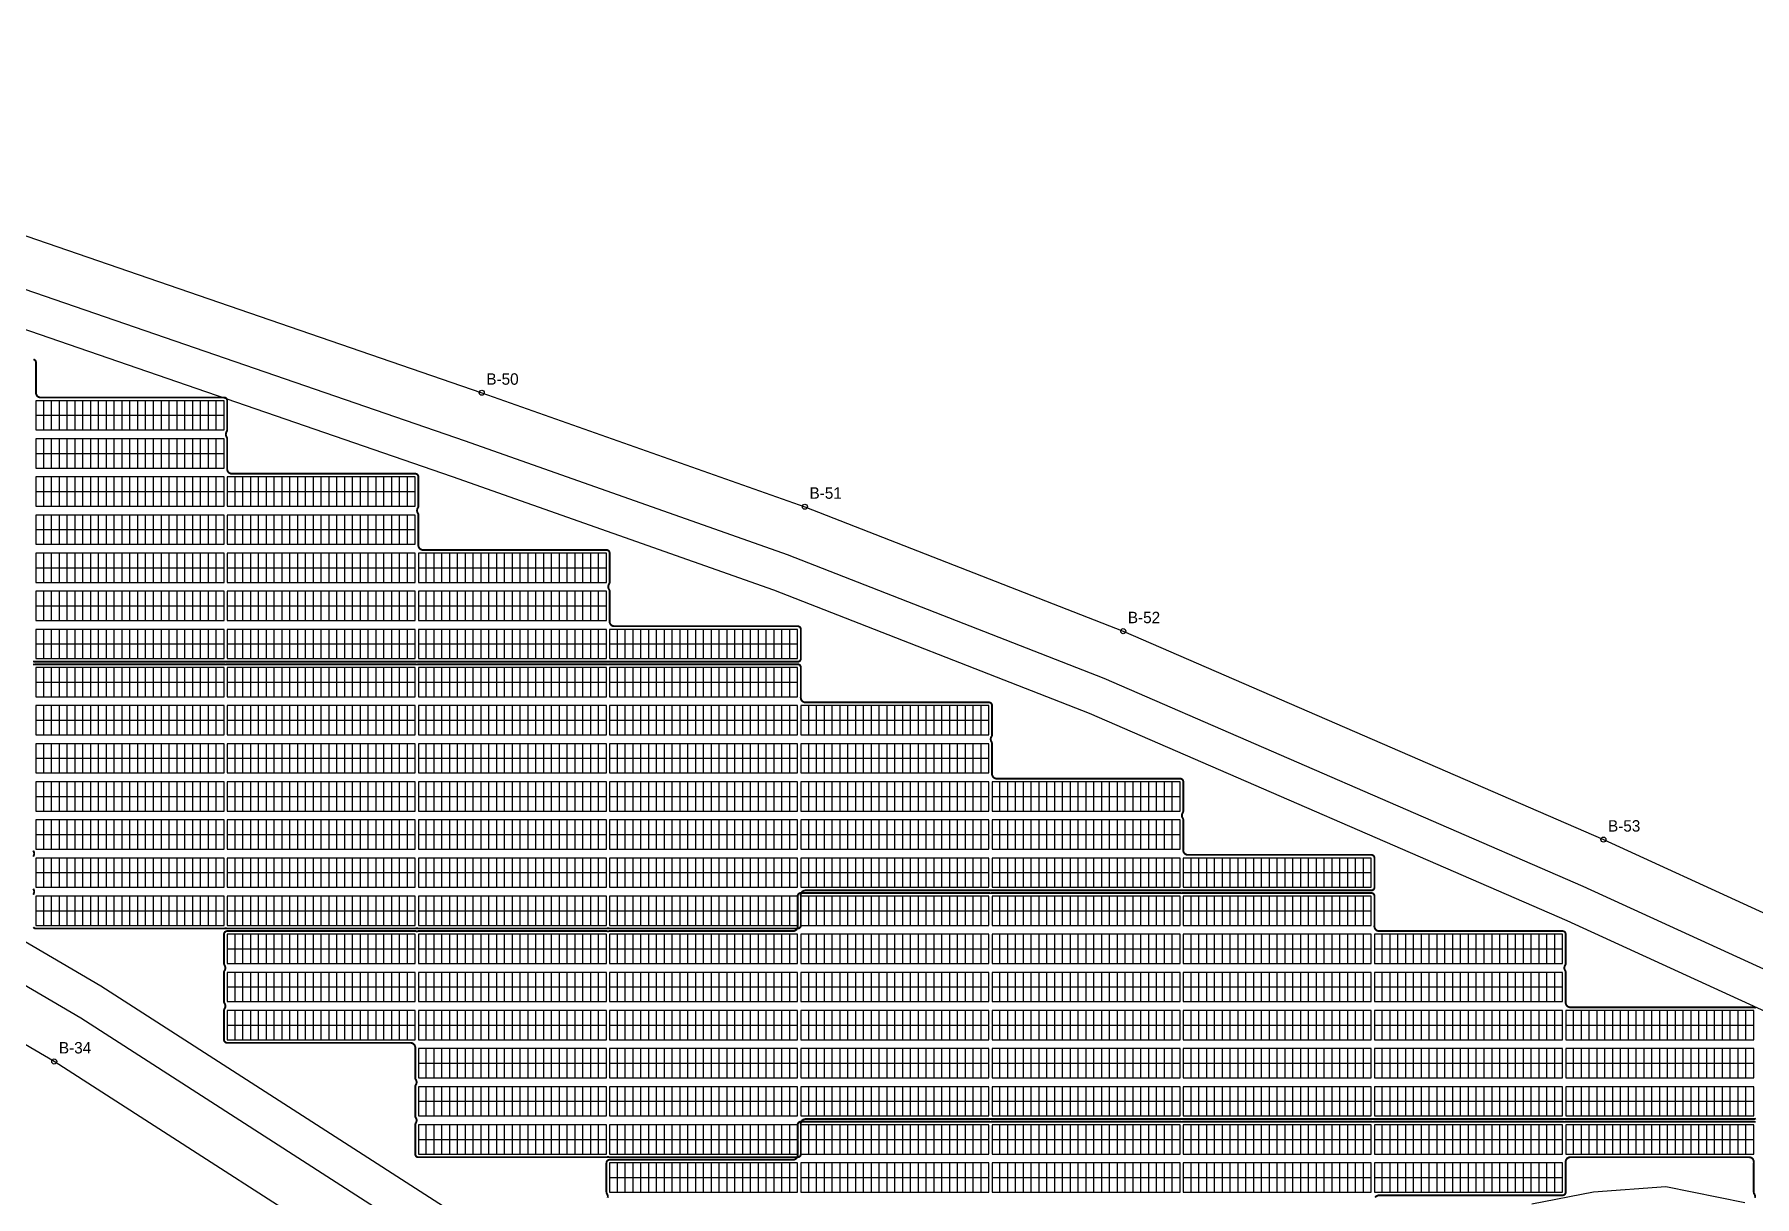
# Model space of a CAD drawing. Header units: metres. Extents: x 506600 to 507847, y 1937327 to 1938046.
# Drawn here: x 506889.2 to 507159.9, y 1937800.1 to 1937983.1 of the extents above; entities that cross this region are included whole.
import ezdxf
from ezdxf.enums import TextEntityAlignment as Align

# ---------------------------------------------------------------- set-up
doc = ezdxf.new("R2010")
doc.units = ezdxf.units.M
for name, color, linetype in [('BOUNDARY', 7, 'Continuous'), ('BOUNDARY_POINTS', 7, 'Continuous'), ('GROUP_BOUNDARY', 1, 'Continuous'), ('MODULES', 5, 'Continuous'), ('PV_TABLES', 3, 'Continuous'), ('SERVICE_ROAD', 1, 'Continuous')]:
    doc.layers.add(name, color=color, linetype=linetype)

# ---------------------------------------------------------------- blocks, each defined once
blk = doc.blocks.new('PV_TABLE_2x24')
at = {"layer": 'MODULES'}
for p, q in [((1.23333, 0), (1.23333, 4.6)), ((2.46666, 0), (2.46666, 4.6)), ((3.69999, 0), (3.69999, 4.6)), ((4.93332, 0), (4.93332, 4.6)), ((6.16665, 0), (6.16665, 4.6)), ((7.39998, 0), (7.39998, 4.6)), ((8.63331, 0), (8.63331, 4.6)), ((9.86664, 0), (9.86664, 4.6)), ((11.09997, 0), (11.09997, 4.6)), ((12.3333, 0), (12.3333, 4.6)), ((13.56663, 0), (13.56663, 4.6)), ((14.79996, 0), (14.79996, 4.6)), ((16.03329, 0), (16.03329, 4.6)), ((17.26662, 0), (17.26662, 4.6)), ((18.49995, 0), (18.49995, 4.6)), ((19.73328, 0), (19.73328, 4.6)), ((20.96661, 0), (20.96661, 4.6)), ((22.19994, 0), (22.19994, 4.6)), ((23.43327, 0), (23.43327, 4.6)), ((24.6666, 0), (24.6666, 4.6)), ((25.89993, 0), (25.89993, 4.6)), ((27.13326, 0), (27.13326, 4.6)), ((28.36659, 0), (28.36659, 4.6)), ((0, 2.3), (29.59992, 2.3))]:
    blk.add_line(p, q, dxfattribs=at)
blk.add_lwpolyline([(0, 0), (29.59992, 0), (29.59992, 4.6), (0, 4.6)], close=True, dxfattribs=at)

msp = doc.modelspace()

# ---------------------------------------------------------------- linework, layer by layer
at = {"layer": 'BOUNDARY'}
for points in [[(506795.72, 1937983.08), (506959.58, 1937926.67), (507010.46, 1937908.72), (507060.57, 1937889.13), (507136.15, 1937856.32), (507209.7, 1937822.64)], [(506950.66, 1937783.84), (506892.29, 1937821.39), (506786.69, 1937883.24)]]:
    msp.add_lwpolyline(points, dxfattribs=at)
at = {"layer": 'BOUNDARY_POINTS'}
for centre in [(506959.58, 1937926.67), (507010.46, 1937908.72), (507060.57, 1937889.13), (507136.15, 1937856.32), (506892.29, 1937821.39)]:
    msp.add_circle(centre, 0.4, dxfattribs=at)
at = {"layer": 'GROUP_BOUNDARY', "color": 150, "lineweight": 211, "true_color": 0x006ef0, "const_width": 0.3}
for points in [[(506889.01, 1937931.91), (506889.06, 1937931.9), (506889.1, 1937931.88), (506889.15, 1937931.86), (506889.19, 1937931.83), (506889.23, 1937931.81), (506889.27, 1937931.77), (506889.3, 1937931.74), (506889.33, 1937931.7), (506889.35, 1937931.65), (506889.37, 1937931.61), (506889.39, 1937931.56), (506889.4, 1937931.52), (506889.41, 1937931.47), (506889.41, 1937931.4), (506889.41, 1937926.84), (506889.41, 1937926.76), (506889.4, 1937926.7), (506889.4, 1937926.63), (506889.41, 1937926.55), (506889.43, 1937926.48), (506889.45, 1937926.41), (506889.48, 1937926.34), (506889.52, 1937926.27), (506889.56, 1937926.21), (506889.61, 1937926.15), (506889.67, 1937926.1), (506889.73, 1937926.05), (506889.79, 1937926.01), (506889.86, 1937925.98), (506889.93, 1937925.95), (506890, 1937925.93), (506890.08, 1937925.92), (506890.15, 1937925.92), (506918.99, 1937925.92), (506919.06, 1937925.92), (506919.11, 1937925.91), (506919.16, 1937925.9), (506919.2, 1937925.88), (506919.25, 1937925.86), (506919.29, 1937925.83), (506919.33, 1937925.81), (506919.37, 1937925.77), (506919.4, 1937925.74), (506919.43, 1937925.7), (506919.45, 1937925.65), (506919.47, 1937925.61), (506919.49, 1937925.56), (506919.5, 1937925.52), (506919.51, 1937925.47), (506919.51, 1937925.4), (506919.51, 1937920.84), (506919.51, 1937920.77), (506919.5, 1937920.72), (506919.49, 1937920.67), (506919.47, 1937920.63), (506919.45, 1937920.58), (506919.41, 1937920.52), (506919.4, 1937920.5), (506919.37, 1937920.44), (506919.34, 1937920.37), (506919.32, 1937920.3), (506919.31, 1937920.23), (506919.3, 1937920.15), (506919.3, 1937920.08), (506919.31, 1937920.01), (506919.32, 1937919.93), (506919.34, 1937919.86), (506919.37, 1937919.8), (506919.41, 1937919.73), (506919.45, 1937919.65), (506919.47, 1937919.61), (506919.49, 1937919.56), (506919.5, 1937919.52), (506919.51, 1937919.47), (506919.51, 1937919.4), (506919.51, 1937914.84), (506919.51, 1937914.76), (506919.5, 1937914.7), (506919.5, 1937914.63), (506919.51, 1937914.55), (506919.53, 1937914.48), (506919.55, 1937914.41), (506919.58, 1937914.34), (506919.62, 1937914.27), (506919.66, 1937914.21), (506919.71, 1937914.15), (506919.76, 1937914.1), (506919.82, 1937914.05), (506919.89, 1937914.01), (506919.96, 1937913.98), (506920.03, 1937913.95), (506920.1, 1937913.93), (506920.18, 1937913.92), (506920.25, 1937913.92), (506949.09, 1937913.92), (506949.16, 1937913.92), (506949.21, 1937913.91), (506949.26, 1937913.9), (506949.3, 1937913.88), (506949.35, 1937913.86), (506949.39, 1937913.83), (506949.43, 1937913.81), (506949.47, 1937913.77), (506949.5, 1937913.74), (506949.53, 1937913.7), (506949.55, 1937913.65), (506949.57, 1937913.61), (506949.59, 1937913.56), (506949.6, 1937913.52), (506949.61, 1937913.47), (506949.61, 1937913.4), (506949.61, 1937908.84), (506949.61, 1937908.77), (506949.6, 1937908.72), (506949.59, 1937908.67), (506949.57, 1937908.63), (506949.55, 1937908.58), (506949.51, 1937908.52), (506949.5, 1937908.5), (506949.47, 1937908.44), (506949.44, 1937908.37), (506949.42, 1937908.3), (506949.41, 1937908.23), (506949.4, 1937908.15), (506949.4, 1937908.08), (506949.41, 1937908.01), (506949.42, 1937907.93), (506949.44, 1937907.86), (506949.47, 1937907.8), (506949.51, 1937907.73), (506949.55, 1937907.65), (506949.57, 1937907.61), (506949.59, 1937907.56), (506949.6, 1937907.52), (506949.61, 1937907.47), (506949.61, 1937907.4), (506949.61, 1937902.84), (506949.61, 1937902.76), (506949.6, 1937902.7), (506949.6, 1937902.63), (506949.61, 1937902.55), (506949.63, 1937902.48), (506949.65, 1937902.41), (506949.68, 1937902.34), (506949.72, 1937902.27), (506949.76, 1937902.21), (506949.81, 1937902.15), (506949.86, 1937902.1), (506949.92, 1937902.05), (506949.99, 1937902.01), (506950.06, 1937901.98), (506950.13, 1937901.95), (506950.2, 1937901.93), (506950.28, 1937901.92), (506950.35, 1937901.92), (506979.19, 1937901.92), (506979.26, 1937901.92), (506979.31, 1937901.91), (506979.36, 1937901.9), (506979.4, 1937901.88), (506979.45, 1937901.86), (506979.49, 1937901.83), (506979.53, 1937901.81), (506979.57, 1937901.77), (506979.6, 1937901.74), (506979.63, 1937901.7), (506979.65, 1937901.65), (506979.67, 1937901.61), (506979.69, 1937901.56), (506979.7, 1937901.52), (506979.71, 1937901.47), (506979.71, 1937901.4), (506979.71, 1937896.84), (506979.71, 1937896.77), (506979.7, 1937896.72), (506979.69, 1937896.67), (506979.67, 1937896.63), (506979.65, 1937896.58), (506979.61, 1937896.52), (506979.6, 1937896.5), (506979.57, 1937896.44), (506979.54, 1937896.37), (506979.52, 1937896.3), (506979.51, 1937896.23), (506979.5, 1937896.15), (506979.5, 1937896.08), (506979.51, 1937896.01), (506979.52, 1937895.93), (506979.54, 1937895.86), (506979.57, 1937895.8), (506979.61, 1937895.73), (506979.65, 1937895.65), (506979.67, 1937895.61), (506979.69, 1937895.56), (506979.7, 1937895.52), (506979.71, 1937895.47), (506979.71, 1937895.4), (506979.71, 1937890.84), (506979.71, 1937890.76), (506979.7, 1937890.7), (506979.7, 1937890.63), (506979.71, 1937890.55), (506979.73, 1937890.48), (506979.75, 1937890.41), (506979.78, 1937890.34), (506979.82, 1937890.27), (506979.86, 1937890.21), (506979.91, 1937890.15), (506979.96, 1937890.1), (506980.02, 1937890.05), (506980.09, 1937890.01), (506980.16, 1937889.98), (506980.23, 1937889.95), (506980.3, 1937889.93), (506980.38, 1937889.92), (506980.45, 1937889.92), (507009.29, 1937889.92), (507009.36, 1937889.92), (507009.41, 1937889.91), (507009.46, 1937889.9), (507009.5, 1937889.88), (507009.55, 1937889.86), (507009.59, 1937889.83), (507009.63, 1937889.81), (507009.67, 1937889.77), (507009.7, 1937889.74), (507009.73, 1937889.7), (507009.75, 1937889.65), (507009.77, 1937889.61), (507009.79, 1937889.56), (507009.8, 1937889.52), (507009.81, 1937889.47), (507009.81, 1937889.4), (507009.81, 1937884.84), (507009.81, 1937884.77), (507009.8, 1937884.72), (507009.79, 1937884.67), (507009.77, 1937884.63), (507009.75, 1937884.58), (507009.73, 1937884.54), (507009.7, 1937884.5), (507009.67, 1937884.47), (507009.63, 1937884.43), (507009.59, 1937884.4), (507009.55, 1937884.38), (507009.5, 1937884.36), (507009.46, 1937884.34), (507009.41, 1937884.33), (507009.36, 1937884.32), (507009.29, 1937884.32), (506979.73, 1937884.32), (506979.66, 1937884.32), (506979.58, 1937884.33), (506979.57, 1937884.34), (506979.5, 1937884.34), (506979.42, 1937884.34), (506979.35, 1937884.34), (506979.26, 1937884.32), (506979.19, 1937884.32), (506949.63, 1937884.32), (506949.56, 1937884.32), (506949.48, 1937884.33), (506949.47, 1937884.34), (506949.4, 1937884.34), (506949.32, 1937884.34), (506949.25, 1937884.34), (506949.16, 1937884.32), (506949.09, 1937884.32), (506919.53, 1937884.32), (506919.46, 1937884.32), (506919.38, 1937884.33), (506919.37, 1937884.34), (506919.3, 1937884.34), (506919.22, 1937884.34), (506919.15, 1937884.34), (506919.06, 1937884.32), (506918.99, 1937884.32), (506889.43, 1937884.32), (506889.36, 1937884.32), (506889.28, 1937884.33), (506889.27, 1937884.34), (506889.2, 1937884.34), (506889.12, 1937884.34), (506889.05, 1937884.34), (506888.96, 1937884.32)], [(507160.13, 1937812.43), (507160.09, 1937812.4), (507160.05, 1937812.38), (507160, 1937812.36), (507159.96, 1937812.34), (507159.91, 1937812.33), (507159.86, 1937812.32), (507159.79, 1937812.32), (507130.23, 1937812.32), (507130.16, 1937812.32), (507130.08, 1937812.33), (507130.07, 1937812.34), (507130, 1937812.34), (507129.92, 1937812.34), (507129.85, 1937812.34), (507129.76, 1937812.32), (507129.69, 1937812.32), (507100.13, 1937812.32), (507100.06, 1937812.32), (507099.98, 1937812.33), (507099.97, 1937812.34), (507099.9, 1937812.34), (507099.82, 1937812.34), (507099.75, 1937812.34), (507099.66, 1937812.32), (507099.59, 1937812.32), (507070.03, 1937812.32), (507069.96, 1937812.32), (507069.88, 1937812.33), (507069.87, 1937812.34), (507069.8, 1937812.34), (507069.72, 1937812.34), (507069.65, 1937812.34), (507069.56, 1937812.32), (507069.49, 1937812.32), (507039.93, 1937812.32), (507039.86, 1937812.32), (507039.78, 1937812.33), (507039.77, 1937812.34), (507039.7, 1937812.34), (507039.62, 1937812.34), (507039.55, 1937812.34), (507039.46, 1937812.32), (507039.39, 1937812.32), (507010.55, 1937812.32), (507010.48, 1937812.32), (507010.4, 1937812.3), (507010.33, 1937812.29), (507010.26, 1937812.26), (507010.19, 1937812.23), (507010.12, 1937812.19), (507010.06, 1937812.14), (507010.01, 1937812.09), (507009.96, 1937812.03), (507009.92, 1937811.97), (507009.88, 1937811.9), (507009.85, 1937811.83), (507009.83, 1937811.76), (507009.81, 1937811.69), (507009.8, 1937811.61), (507009.8, 1937811.53), (507009.81, 1937811.48), (507009.81, 1937811.4), (507009.81, 1937806.84), (507009.81, 1937806.77), (507009.8, 1937806.72), (507009.79, 1937806.67), (507009.77, 1937806.63), (507009.75, 1937806.58), (507009.73, 1937806.54), (507009.7, 1937806.5), (507009.67, 1937806.47), (507009.63, 1937806.43), (507009.59, 1937806.4), (507009.55, 1937806.38), (507009.5, 1937806.36), (507009.46, 1937806.34), (507009.41, 1937806.33), (507009.36, 1937806.32), (507009.29, 1937806.32), (506979.73, 1937806.32), (506979.66, 1937806.32), (506979.58, 1937806.33), (506979.57, 1937806.34), (506979.5, 1937806.34), (506979.42, 1937806.34), (506979.35, 1937806.34), (506979.26, 1937806.32), (506979.19, 1937806.32), (506949.63, 1937806.32), (506949.56, 1937806.32), (506949.52, 1937806.33), (506949.47, 1937806.34), (506949.42, 1937806.36), (506949.38, 1937806.38), (506949.34, 1937806.4), (506949.3, 1937806.43), (506949.26, 1937806.47), (506949.23, 1937806.5), (506949.2, 1937806.54), (506949.17, 1937806.58), (506949.15, 1937806.63), (506949.13, 1937806.67), (506949.12, 1937806.72), (506949.12, 1937806.77), (506949.11, 1937806.84), (506949.11, 1937811.4), (506949.12, 1937811.47), (506949.12, 1937811.52), (506949.13, 1937811.56), (506949.15, 1937811.61), (506949.17, 1937811.65), (506949.21, 1937811.72), (506949.22, 1937811.73), (506949.26, 1937811.8), (506949.28, 1937811.87), (506949.31, 1937811.94), (506949.32, 1937812.01), (506949.33, 1937812.08), (506949.33, 1937812.16), (506949.32, 1937812.23), (506949.3, 1937812.3), (506949.28, 1937812.38), (506949.25, 1937812.44), (506949.22, 1937812.51), (506949.17, 1937812.59), (506949.15, 1937812.63), (506949.13, 1937812.67), (506949.12, 1937812.72), (506949.12, 1937812.77), (506949.11, 1937812.84), (506949.11, 1937817.4), (506949.12, 1937817.47), (506949.12, 1937817.52), (506949.13, 1937817.56), (506949.15, 1937817.61), (506949.17, 1937817.65), (506949.21, 1937817.72), (506949.22, 1937817.73), (506949.26, 1937817.8), (506949.28, 1937817.87), (506949.31, 1937817.94), (506949.32, 1937818.01), (506949.33, 1937818.08), (506949.33, 1937818.16), (506949.32, 1937818.23), (506949.3, 1937818.3), (506949.28, 1937818.38), (506949.25, 1937818.44), (506949.22, 1937818.51), (506949.17, 1937818.59), (506949.15, 1937818.63), (506949.13, 1937818.67), (506949.12, 1937818.72), (506949.12, 1937818.77), (506949.11, 1937818.84), (506949.11, 1937823.4), (506949.12, 1937823.48), (506949.12, 1937823.53), (506949.12, 1937823.61), (506949.11, 1937823.69), (506949.1, 1937823.76), (506949.07, 1937823.83), (506949.04, 1937823.9), (506949.01, 1937823.97), (506948.96, 1937824.03), (506948.91, 1937824.09), (506948.86, 1937824.14), (506948.8, 1937824.19), (506948.74, 1937824.23), (506948.67, 1937824.26), (506948.6, 1937824.29), (506948.52, 1937824.3), (506948.45, 1937824.32), (506948.37, 1937824.32), (506919.53, 1937824.32), (506919.46, 1937824.32), (506919.42, 1937824.33), (506919.37, 1937824.34), (506919.32, 1937824.36), (506919.28, 1937824.38), (506919.24, 1937824.4), (506919.2, 1937824.43), (506919.16, 1937824.47), (506919.13, 1937824.5), (506919.1, 1937824.54), (506919.07, 1937824.58), (506919.05, 1937824.63), (506919.03, 1937824.67), (506919.02, 1937824.72), (506919.02, 1937824.77), (506919.01, 1937824.84), (506919.01, 1937829.4), (506919.02, 1937829.47), (506919.02, 1937829.47), (506919.02, 1937829.52), (506919.03, 1937829.56), (506919.05, 1937829.61), (506919.07, 1937829.65), (506919.11, 1937829.72), (506919.12, 1937829.73), (506919.16, 1937829.8), (506919.18, 1937829.87), (506919.21, 1937829.94), (506919.22, 1937830.01), (506919.23, 1937830.08), (506919.23, 1937830.16), (506919.22, 1937830.23), (506919.2, 1937830.3), (506919.18, 1937830.38), (506919.15, 1937830.44), (506919.12, 1937830.51), (506919.07, 1937830.59), (506919.05, 1937830.63), (506919.03, 1937830.67), (506919.02, 1937830.72), (506919.02, 1937830.77), (506919.01, 1937830.84), (506919.01, 1937835.4), (506919.02, 1937835.47), (506919.02, 1937835.52), (506919.03, 1937835.56), (506919.05, 1937835.61), (506919.07, 1937835.65), (506919.11, 1937835.72), (506919.12, 1937835.73), (506919.16, 1937835.8), (506919.18, 1937835.87), (506919.21, 1937835.94), (506919.22, 1937836.01), (506919.23, 1937836.08), (506919.23, 1937836.16), (506919.22, 1937836.23), (506919.2, 1937836.3), (506919.18, 1937836.38), (506919.15, 1937836.44), (506919.12, 1937836.51), (506919.07, 1937836.59), (506919.05, 1937836.63), (506919.03, 1937836.67), (506919.02, 1937836.72), (506919.02, 1937836.77), (506919.01, 1937836.84), (506919.01, 1937841.4), (506919.02, 1937841.47), (506919.02, 1937841.52), (506919.03, 1937841.56), (506919.05, 1937841.61), (506919.07, 1937841.65), (506919.1, 1937841.7), (506919.13, 1937841.74), (506919.16, 1937841.77), (506919.2, 1937841.81), (506919.24, 1937841.83), (506919.28, 1937841.86), (506919.32, 1937841.88), (506919.37, 1937841.9), (506919.42, 1937841.91), (506919.46, 1937841.92), (506919.53, 1937841.92), (506949.09, 1937841.92), (506949.16, 1937841.92), (506949.24, 1937841.9), (506949.25, 1937841.9), (506949.33, 1937841.89), (506949.4, 1937841.89), (506949.48, 1937841.9), (506949.57, 1937841.92), (506949.63, 1937841.92), (506979.19, 1937841.92), (506979.26, 1937841.92), (506979.34, 1937841.9), (506979.35, 1937841.9), (506979.43, 1937841.89), (506979.5, 1937841.89), (506979.58, 1937841.9), (506979.67, 1937841.92), (506979.73, 1937841.92), (507008.57, 1937841.92), (507008.65, 1937841.92), (507008.72, 1937841.93), (507008.8, 1937841.95), (507008.87, 1937841.98), (507008.94, 1937842.01), (507009, 1937842.05), (507009.06, 1937842.1), (507009.11, 1937842.15), (507009.16, 1937842.21), (507009.21, 1937842.27), (507009.24, 1937842.34), (507009.27, 1937842.41), (507009.3, 1937842.48), (507009.31, 1937842.55), (507009.32, 1937842.63), (507009.32, 1937842.7), (507009.32, 1937842.76), (507009.31, 1937842.84), (507009.31, 1937847.4), (507009.32, 1937847.47), (507009.32, 1937847.52), (507009.33, 1937847.56), (507009.35, 1937847.61), (507009.37, 1937847.65), (507009.4, 1937847.7), (507009.43, 1937847.74), (507009.46, 1937847.77), (507009.5, 1937847.81), (507009.53, 1937847.83), (507009.58, 1937847.86), (507009.62, 1937847.88), (507009.67, 1937847.9), (507009.71, 1937847.91), (507009.76, 1937847.92), (507009.83, 1937847.92), (507039.39, 1937847.92), (507039.46, 1937847.92), (507039.54, 1937847.9), (507039.55, 1937847.9), (507039.63, 1937847.89), (507039.7, 1937847.89), (507039.78, 1937847.9), (507039.87, 1937847.92), (507039.93, 1937847.92), (507069.49, 1937847.92), (507069.56, 1937847.92), (507069.64, 1937847.9), (507069.65, 1937847.9), (507069.73, 1937847.89), (507069.8, 1937847.89), (507069.88, 1937847.9), (507069.96, 1937847.92), (507070.03, 1937847.92), (507099.59, 1937847.92), (507099.66, 1937847.92), (507099.71, 1937847.91), (507099.76, 1937847.9), (507099.8, 1937847.88), (507099.85, 1937847.86), (507099.89, 1937847.83), (507099.93, 1937847.81), (507099.96, 1937847.77), (507100, 1937847.74), (507100.03, 1937847.7), (507100.05, 1937847.65), (507100.07, 1937847.61), (507100.09, 1937847.56), (507100.1, 1937847.52), (507100.11, 1937847.47), (507100.11, 1937847.4), (507100.11, 1937842.84), (507100.11, 1937842.76), (507100.1, 1937842.7), (507100.1, 1937842.63), (507100.11, 1937842.55), (507100.13, 1937842.48), (507100.15, 1937842.41), (507100.18, 1937842.34), (507100.22, 1937842.27), (507100.26, 1937842.21), (507100.31, 1937842.15), (507100.36, 1937842.1), (507100.42, 1937842.05), (507100.49, 1937842.01), (507100.56, 1937841.98), (507100.63, 1937841.95), (507100.7, 1937841.93), (507100.78, 1937841.92), (507100.85, 1937841.92), (507129.69, 1937841.92), (507129.76, 1937841.92), (507129.81, 1937841.91), (507129.86, 1937841.9), (507129.9, 1937841.88), (507129.95, 1937841.86), (507129.99, 1937841.83), (507130.03, 1937841.81), (507130.06, 1937841.77), (507130.1, 1937841.74), (507130.13, 1937841.7), (507130.15, 1937841.65), (507130.17, 1937841.61), (507130.19, 1937841.56), (507130.2, 1937841.52), (507130.21, 1937841.47), (507130.21, 1937841.4), (507130.21, 1937836.84), (507130.21, 1937836.77), (507130.2, 1937836.72), (507130.19, 1937836.67), (507130.17, 1937836.63), (507130.15, 1937836.58), (507130.11, 1937836.52), (507130.1, 1937836.5), (507130.07, 1937836.44), (507130.04, 1937836.37), (507130.02, 1937836.3), (507130.01, 1937836.23), (507130, 1937836.15), (507130, 1937836.08), (507130.01, 1937836.01), (507130.02, 1937835.93), (507130.04, 1937835.86), (507130.07, 1937835.8), (507130.11, 1937835.73), (507130.15, 1937835.65), (507130.17, 1937835.61), (507130.19, 1937835.56), (507130.2, 1937835.52), (507130.21, 1937835.47), (507130.21, 1937835.4), (507130.21, 1937830.84), (507130.21, 1937830.76), (507130.2, 1937830.7), (507130.2, 1937830.63), (507130.21, 1937830.55), (507130.23, 1937830.48), (507130.25, 1937830.41), (507130.28, 1937830.34), (507130.32, 1937830.27), (507130.36, 1937830.21), (507130.41, 1937830.15), (507130.46, 1937830.1), (507130.52, 1937830.05), (507130.59, 1937830.01), (507130.66, 1937829.98), (507130.73, 1937829.95), (507130.8, 1937829.93), (507130.88, 1937829.92), (507130.95, 1937829.92), (507159.79, 1937829.92), (507159.86, 1937829.92), (507159.91, 1937829.91), (507159.96, 1937829.9), (507160, 1937829.88), (507160.05, 1937829.86), (507160.09, 1937829.83), (507160.13, 1937829.81)]]:
    msp.add_lwpolyline(points, dxfattribs=at)
at = {"layer": 'GROUP_BOUNDARY', "color": 242, "lineweight": 211, "true_color": 0xdc143c, "const_width": 0.3}
for points in [[(506888.96, 1937883.92), (506889.04, 1937883.9), (506889.05, 1937883.9), (506889.13, 1937883.89), (506889.2, 1937883.89), (506889.28, 1937883.9), (506889.37, 1937883.92), (506889.43, 1937883.92), (506918.99, 1937883.92), (506919.06, 1937883.92), (506919.14, 1937883.9), (506919.15, 1937883.9), (506919.23, 1937883.89), (506919.3, 1937883.89), (506919.38, 1937883.9), (506919.47, 1937883.92), (506919.53, 1937883.92), (506949.09, 1937883.92), (506949.16, 1937883.92), (506949.24, 1937883.9), (506949.25, 1937883.9), (506949.33, 1937883.89), (506949.4, 1937883.89), (506949.48, 1937883.9), (506949.57, 1937883.92), (506949.63, 1937883.92), (506979.19, 1937883.92), (506979.26, 1937883.92), (506979.34, 1937883.9), (506979.35, 1937883.9), (506979.43, 1937883.89), (506979.5, 1937883.89), (506979.58, 1937883.9), (506979.67, 1937883.92), (506979.73, 1937883.92), (507009.29, 1937883.92), (507009.36, 1937883.92), (507009.41, 1937883.91), (507009.46, 1937883.9), (507009.5, 1937883.88), (507009.55, 1937883.86), (507009.59, 1937883.83), (507009.63, 1937883.81), (507009.67, 1937883.77), (507009.7, 1937883.74), (507009.73, 1937883.7), (507009.75, 1937883.65), (507009.77, 1937883.61), (507009.79, 1937883.56), (507009.8, 1937883.52), (507009.81, 1937883.47), (507009.81, 1937883.4), (507009.81, 1937878.84), (507009.81, 1937878.76), (507009.8, 1937878.7), (507009.8, 1937878.63), (507009.81, 1937878.55), (507009.83, 1937878.48), (507009.85, 1937878.41), (507009.88, 1937878.34), (507009.92, 1937878.27), (507009.96, 1937878.21), (507010.01, 1937878.15), (507010.06, 1937878.1), (507010.12, 1937878.05), (507010.19, 1937878.01), (507010.26, 1937877.98), (507010.33, 1937877.95), (507010.4, 1937877.93), (507010.48, 1937877.92), (507010.55, 1937877.92), (507039.39, 1937877.92), (507039.46, 1937877.92), (507039.51, 1937877.91), (507039.56, 1937877.9), (507039.6, 1937877.88), (507039.65, 1937877.86), (507039.69, 1937877.83), (507039.73, 1937877.81), (507039.77, 1937877.77), (507039.8, 1937877.74), (507039.83, 1937877.7), (507039.85, 1937877.65), (507039.87, 1937877.61), (507039.89, 1937877.56), (507039.9, 1937877.52), (507039.91, 1937877.47), (507039.91, 1937877.4), (507039.91, 1937872.84), (507039.91, 1937872.77), (507039.9, 1937872.72), (507039.89, 1937872.67), (507039.87, 1937872.63), (507039.85, 1937872.58), (507039.81, 1937872.52), (507039.8, 1937872.5), (507039.77, 1937872.44), (507039.74, 1937872.37), (507039.72, 1937872.3), (507039.71, 1937872.23), (507039.7, 1937872.15), (507039.7, 1937872.08), (507039.71, 1937872.01), (507039.72, 1937871.93), (507039.74, 1937871.86), (507039.77, 1937871.8), (507039.81, 1937871.73), (507039.85, 1937871.65), (507039.87, 1937871.61), (507039.89, 1937871.56), (507039.9, 1937871.52), (507039.91, 1937871.47), (507039.91, 1937871.4), (507039.91, 1937866.84), (507039.91, 1937866.76), (507039.9, 1937866.7), (507039.9, 1937866.63), (507039.91, 1937866.55), (507039.93, 1937866.48), (507039.95, 1937866.41), (507039.98, 1937866.34), (507040.02, 1937866.27), (507040.06, 1937866.21), (507040.11, 1937866.15), (507040.16, 1937866.1), (507040.22, 1937866.05), (507040.29, 1937866.01), (507040.36, 1937865.98), (507040.43, 1937865.95), (507040.5, 1937865.93), (507040.58, 1937865.92), (507040.65, 1937865.92), (507069.49, 1937865.92), (507069.56, 1937865.92), (507069.61, 1937865.91), (507069.66, 1937865.9), (507069.7, 1937865.88), (507069.75, 1937865.86), (507069.79, 1937865.83), (507069.83, 1937865.81), (507069.86, 1937865.77), (507069.9, 1937865.74), (507069.93, 1937865.7), (507069.95, 1937865.65), (507069.97, 1937865.61), (507069.99, 1937865.56), (507070, 1937865.52), (507070.01, 1937865.47), (507070.01, 1937865.4), (507070.01, 1937860.84), (507070.01, 1937860.77), (507070, 1937860.72), (507069.99, 1937860.67), (507069.97, 1937860.63), (507069.95, 1937860.58), (507069.91, 1937860.52), (507069.9, 1937860.5), (507069.87, 1937860.44), (507069.84, 1937860.37), (507069.82, 1937860.3), (507069.81, 1937860.23), (507069.8, 1937860.15), (507069.8, 1937860.08), (507069.81, 1937860.01), (507069.82, 1937859.93), (507069.84, 1937859.86), (507069.87, 1937859.8), (507069.91, 1937859.73), (507069.95, 1937859.65), (507069.97, 1937859.61), (507069.99, 1937859.56), (507070, 1937859.52), (507070.01, 1937859.47), (507070.01, 1937859.4), (507070.01, 1937854.84), (507070.01, 1937854.76), (507070, 1937854.7), (507070, 1937854.63), (507070.01, 1937854.55), (507070.03, 1937854.48), (507070.05, 1937854.41), (507070.08, 1937854.34), (507070.12, 1937854.27), (507070.16, 1937854.21), (507070.21, 1937854.15), (507070.26, 1937854.1), (507070.32, 1937854.05), (507070.39, 1937854.01), (507070.46, 1937853.98), (507070.53, 1937853.95), (507070.6, 1937853.93), (507070.68, 1937853.92), (507070.75, 1937853.92), (507099.59, 1937853.92), (507099.66, 1937853.92), (507099.71, 1937853.91), (507099.76, 1937853.9), (507099.8, 1937853.88), (507099.85, 1937853.86), (507099.89, 1937853.83), (507099.93, 1937853.81), (507099.96, 1937853.77), (507100, 1937853.74), (507100.03, 1937853.7), (507100.05, 1937853.65), (507100.07, 1937853.61), (507100.09, 1937853.56), (507100.1, 1937853.52), (507100.11, 1937853.47), (507100.11, 1937853.4), (507100.11, 1937848.84), (507100.11, 1937848.77), (507100.1, 1937848.72), (507100.09, 1937848.67), (507100.07, 1937848.63), (507100.05, 1937848.58), (507100.03, 1937848.54), (507100, 1937848.5), (507099.96, 1937848.47), (507099.93, 1937848.43), (507099.89, 1937848.4), (507099.85, 1937848.38), (507099.8, 1937848.36), (507099.76, 1937848.34), (507099.71, 1937848.33), (507099.66, 1937848.32), (507099.59, 1937848.32), (507070.03, 1937848.32), (507069.96, 1937848.32), (507069.88, 1937848.33), (507069.87, 1937848.34), (507069.8, 1937848.34), (507069.72, 1937848.34), (507069.65, 1937848.34), (507069.56, 1937848.32), (507069.49, 1937848.32), (507039.93, 1937848.32), (507039.86, 1937848.32), (507039.78, 1937848.33), (507039.77, 1937848.34), (507039.7, 1937848.34), (507039.62, 1937848.34), (507039.55, 1937848.34), (507039.46, 1937848.32), (507039.39, 1937848.32), (507010.55, 1937848.32), (507010.48, 1937848.32), (507010.4, 1937848.3), (507010.33, 1937848.29), (507010.26, 1937848.26), (507010.19, 1937848.23), (507010.12, 1937848.19), (507010.06, 1937848.14), (507010.01, 1937848.09), (507009.96, 1937848.03), (507009.92, 1937847.97), (507009.88, 1937847.9), (507009.85, 1937847.83), (507009.83, 1937847.76), (507009.81, 1937847.69), (507009.8, 1937847.61), (507009.8, 1937847.53), (507009.81, 1937847.48), (507009.81, 1937847.4), (507009.81, 1937842.84), (507009.81, 1937842.77), (507009.8, 1937842.72), (507009.79, 1937842.67), (507009.77, 1937842.63), (507009.75, 1937842.58), (507009.73, 1937842.54), (507009.7, 1937842.5), (507009.67, 1937842.47), (507009.63, 1937842.43), (507009.59, 1937842.4), (507009.55, 1937842.38), (507009.5, 1937842.36), (507009.46, 1937842.34), (507009.41, 1937842.33), (507009.36, 1937842.32), (507009.29, 1937842.32), (506979.73, 1937842.32), (506979.66, 1937842.32), (506979.58, 1937842.33), (506979.57, 1937842.34), (506979.5, 1937842.34), (506979.42, 1937842.34), (506979.35, 1937842.34), (506979.26, 1937842.32), (506979.19, 1937842.32), (506949.63, 1937842.32), (506949.56, 1937842.32), (506949.48, 1937842.33), (506949.47, 1937842.34), (506949.4, 1937842.34), (506949.32, 1937842.34), (506949.25, 1937842.34), (506949.16, 1937842.32), (506949.09, 1937842.32), (506919.53, 1937842.32), (506919.46, 1937842.32), (506919.38, 1937842.33), (506919.37, 1937842.34), (506919.3, 1937842.34), (506919.22, 1937842.34), (506919.15, 1937842.34), (506919.06, 1937842.32), (506918.99, 1937842.32), (506889.43, 1937842.32), (506889.36, 1937842.32), (506889.32, 1937842.33), (506889.27, 1937842.34), (506889.22, 1937842.36), (506889.18, 1937842.38), (506889.14, 1937842.4), (506889.1, 1937842.43), (506889.06, 1937842.47), (506889.03, 1937842.5), (506889, 1937842.54)], [(506888.97, 1937853.65), (506889.01, 1937853.72), (506889.02, 1937853.73), (506889.06, 1937853.8), (506889.08, 1937853.87), (506889.11, 1937853.94), (506889.12, 1937854.01), (506889.13, 1937854.08), (506889.13, 1937854.16), (506889.12, 1937854.23), (506889.1, 1937854.3), (506889.08, 1937854.38), (506889.05, 1937854.44), (506889.02, 1937854.51), (506888.97, 1937854.59)], [(506888.97, 1937847.65), (506889.01, 1937847.72), (506889.02, 1937847.73), (506889.06, 1937847.8), (506889.08, 1937847.87), (506889.11, 1937847.94), (506889.12, 1937848.01), (506889.13, 1937848.08), (506889.13, 1937848.16), (506889.12, 1937848.23), (506889.1, 1937848.3), (506889.08, 1937848.38), (506889.05, 1937848.44), (506889.02, 1937848.51), (506888.97, 1937848.59)], [(506979.4, 1937799.94), (506979.42, 1937800.01), (506979.43, 1937800.08), (506979.43, 1937800.16), (506979.42, 1937800.23), (506979.4, 1937800.3), (506979.38, 1937800.38), (506979.35, 1937800.44), (506979.32, 1937800.51), (506979.27, 1937800.59), (506979.25, 1937800.63), (506979.23, 1937800.67), (506979.22, 1937800.72), (506979.22, 1937800.77), (506979.21, 1937800.84), (506979.21, 1937805.4), (506979.22, 1937805.47), (506979.22, 1937805.52), (506979.23, 1937805.56), (506979.25, 1937805.61), (506979.27, 1937805.65), (506979.3, 1937805.7), (506979.33, 1937805.74), (506979.36, 1937805.77), (506979.4, 1937805.81), (506979.44, 1937805.83), (506979.48, 1937805.86), (506979.52, 1937805.88), (506979.57, 1937805.9), (506979.61, 1937805.91), (506979.66, 1937805.92), (506979.73, 1937805.92), (507008.57, 1937805.92), (507008.65, 1937805.92), (507008.72, 1937805.93), (507008.8, 1937805.95), (507008.87, 1937805.98), (507008.94, 1937806.01), (507009, 1937806.05), (507009.06, 1937806.1), (507009.11, 1937806.15), (507009.16, 1937806.21), (507009.21, 1937806.27), (507009.24, 1937806.34), (507009.27, 1937806.41), (507009.3, 1937806.48), (507009.31, 1937806.55), (507009.32, 1937806.63), (507009.32, 1937806.7), (507009.32, 1937806.76), (507009.31, 1937806.84), (507009.31, 1937811.4), (507009.32, 1937811.47), (507009.32, 1937811.52), (507009.33, 1937811.56), (507009.35, 1937811.61), (507009.37, 1937811.65), (507009.4, 1937811.7), (507009.43, 1937811.74), (507009.46, 1937811.77), (507009.5, 1937811.81), (507009.53, 1937811.83), (507009.58, 1937811.86), (507009.62, 1937811.88), (507009.67, 1937811.9), (507009.71, 1937811.91), (507009.76, 1937811.92), (507009.83, 1937811.92), (507039.39, 1937811.92), (507039.46, 1937811.92), (507039.54, 1937811.9), (507039.55, 1937811.9), (507039.63, 1937811.89), (507039.7, 1937811.89), (507039.78, 1937811.9), (507039.87, 1937811.92), (507039.93, 1937811.92), (507069.49, 1937811.92), (507069.56, 1937811.92), (507069.64, 1937811.9), (507069.65, 1937811.9), (507069.73, 1937811.89), (507069.8, 1937811.89), (507069.88, 1937811.9), (507069.96, 1937811.92), (507070.03, 1937811.92), (507099.59, 1937811.92), (507099.66, 1937811.92), (507099.74, 1937811.9), (507099.75, 1937811.9), (507099.83, 1937811.89), (507099.9, 1937811.89), (507099.98, 1937811.9), (507100.06, 1937811.92), (507100.13, 1937811.92), (507129.69, 1937811.92), (507129.76, 1937811.92), (507129.84, 1937811.9), (507129.85, 1937811.9), (507129.93, 1937811.89), (507130, 1937811.89), (507130.08, 1937811.9), (507130.16, 1937811.92), (507130.23, 1937811.92), (507159.79, 1937811.92), (507159.86, 1937811.92), (507159.94, 1937811.9), (507159.95, 1937811.9), (507160.03, 1937811.89), (507160.1, 1937811.89)], [(507160, 1937799.94), (507160.02, 1937800.01), (507160.03, 1937800.08), (507160.03, 1937800.16), (507160.02, 1937800.23), (507160, 1937800.3), (507159.98, 1937800.38), (507159.95, 1937800.44), (507159.92, 1937800.51), (507159.87, 1937800.59), (507159.85, 1937800.63), (507159.83, 1937800.67), (507159.82, 1937800.72), (507159.82, 1937800.77), (507159.81, 1937800.84), (507159.81, 1937805.4), (507159.82, 1937805.48), (507159.82, 1937805.53), (507159.82, 1937805.61), (507159.81, 1937805.69), (507159.8, 1937805.76), (507159.77, 1937805.83), (507159.74, 1937805.9), (507159.71, 1937805.97), (507159.66, 1937806.03), (507159.61, 1937806.09), (507159.56, 1937806.14), (507159.5, 1937806.19), (507159.44, 1937806.23), (507159.37, 1937806.26), (507159.3, 1937806.29), (507159.22, 1937806.3), (507159.15, 1937806.32), (507159.07, 1937806.32), (507130.95, 1937806.32), (507130.88, 1937806.32), (507130.8, 1937806.3), (507130.73, 1937806.29), (507130.66, 1937806.26), (507130.59, 1937806.23), (507130.52, 1937806.19), (507130.46, 1937806.14), (507130.41, 1937806.09), (507130.36, 1937806.03), (507130.32, 1937805.97), (507130.28, 1937805.9), (507130.25, 1937805.83), (507130.23, 1937805.76), (507130.21, 1937805.69), (507130.2, 1937805.61), (507130.2, 1937805.53), (507130.21, 1937805.48), (507130.21, 1937805.4), (507130.21, 1937800.84), (507130.21, 1937800.77), (507130.2, 1937800.72), (507130.19, 1937800.67), (507130.17, 1937800.63), (507130.15, 1937800.58), (507130.13, 1937800.54), (507130.1, 1937800.5), (507130.06, 1937800.47), (507130.03, 1937800.43), (507129.99, 1937800.4), (507129.95, 1937800.38), (507129.9, 1937800.36), (507129.86, 1937800.34), (507129.81, 1937800.33), (507129.76, 1937800.32), (507129.69, 1937800.32), (507100.85, 1937800.32), (507100.78, 1937800.32), (507100.7, 1937800.3), (507100.63, 1937800.29), (507100.56, 1937800.26), (507100.49, 1937800.23), (507100.42, 1937800.19), (507100.36, 1937800.14), (507100.31, 1937800.09), (507100.26, 1937800.03), (507100.22, 1937799.97)]]:
    msp.add_lwpolyline(points, dxfattribs=at)
at = {"layer": 'SERVICE_ROAD'}
for points in [[(506792.98, 1937975.56), (506956.95, 1937919.12), (507007.67, 1937901.22), (507057.52, 1937881.73), (507132.89, 1937849.01), (507214.09, 1937811.83)], [(507217.39, 1937803.72), (507130.45, 1937843.53), (507055.23, 1937876.19), (507005.58, 1937895.6), (506954.98, 1937913.45), (506790.93, 1937969.93)], [(506792.92, 1937895.81), (506899.62, 1937833.32), (506959.44, 1937794.83)], [(506955.67, 1937790.12), (506896.48, 1937828.21), (506790.25, 1937890.42)], [(507124.88, 1937799), (507134.6, 1937800.87), (507145.97, 1937801.7), (507158.42, 1937799.2)]]:
    msp.add_lwpolyline(points, dxfattribs=at)

# ---------------------------------------------------------------- block references
at = {"layer": 'PV_TABLES'}
for p in [(506889.41, 1937920.82), (506889.41, 1937914.82), (506889.41, 1937908.82), (506919.51, 1937908.82), (506889.41, 1937902.82), (506919.51, 1937902.82), (506889.41, 1937896.82), (506919.51, 1937896.82), (506949.61, 1937896.82), (506889.41, 1937890.82), (506919.51, 1937890.82), (506949.61, 1937890.82), (506889.41, 1937884.82), (506919.51, 1937884.82), (506949.61, 1937884.82), (506979.71, 1937884.82), (506889.41, 1937878.82), (506919.51, 1937878.82), (506949.61, 1937878.82), (506979.71, 1937878.82), (506889.41, 1937872.82), (506919.51, 1937872.82), (506949.61, 1937872.82), (506979.71, 1937872.82), (507009.81, 1937872.82), (506889.41, 1937866.82), (506919.51, 1937866.82), (506949.61, 1937866.82), (506979.71, 1937866.82), (507009.81, 1937866.82), (506889.41, 1937860.82), (506919.51, 1937860.82), (506949.61, 1937860.82), (506979.71, 1937860.82), (507009.81, 1937860.82), (507039.91, 1937860.82), (506889.41, 1937854.82), (506919.51, 1937854.82), (506949.61, 1937854.82), (506979.71, 1937854.82), (507009.81, 1937854.82), (507039.91, 1937854.82), (506889.41, 1937848.82), (506919.51, 1937848.82), (506949.61, 1937848.82), (506979.71, 1937848.82), (507009.81, 1937848.82), (507039.91, 1937848.82), (507070.01, 1937848.82), (506889.41, 1937842.82), (506919.51, 1937842.82), (506949.61, 1937842.82), (506979.71, 1937842.82), (507009.81, 1937842.82), (507039.91, 1937842.82), (507070.01, 1937842.82), (506919.51, 1937836.82), (506949.61, 1937836.82), (506979.71, 1937836.82), (507009.81, 1937836.82), (507039.91, 1937836.82), (507070.01, 1937836.82), (507100.11, 1937836.82), (506919.51, 1937830.82), (506949.61, 1937830.82), (506979.71, 1937830.82), (507009.81, 1937830.82), (507039.91, 1937830.82), (507070.01, 1937830.82), (507100.11, 1937830.82), (506919.51, 1937824.82), (506949.61, 1937824.82), (506979.71, 1937824.82), (507009.81, 1937824.82), (507039.91, 1937824.82), (507070.01, 1937824.82), (507100.11, 1937824.82), (507130.21, 1937824.82), (506949.61, 1937818.82), (506979.71, 1937818.82), (507009.81, 1937818.82), (507039.91, 1937818.82), (507070.01, 1937818.82), (507100.11, 1937818.82), (507130.21, 1937818.82), (506949.61, 1937812.82), (506979.71, 1937812.82), (507009.81, 1937812.82), (507039.91, 1937812.82), (507070.01, 1937812.82), (507100.11, 1937812.82), (507130.21, 1937812.82), (506949.61, 1937806.82), (506979.71, 1937806.82), (507009.81, 1937806.82), (507039.91, 1937806.82), (507070.01, 1937806.82), (507100.11, 1937806.82), (507130.21, 1937806.82), (506979.71, 1937800.82), (507009.81, 1937800.82), (507039.91, 1937800.82), (507070.01, 1937800.82), (507100.11, 1937800.82)]:
    msp.add_blockref('PV_TABLE_2x24', p, dxfattribs=at)

# ---------------------------------------------------------------- texts
at = {"layer": 'BOUNDARY_POINTS'}
for s, p in [('B-50', (506960.3, 1937927.39)), ('B-51', (507011.18, 1937909.44)), ('B-52', (507061.29, 1937889.85)), ('B-53', (507136.87, 1937857.04)), ('B-34', (506893.02, 1937822.11))]:
    msp.add_text(s, height=1.8, dxfattribs=at).set_placement(p, align=Align.BOTTOM_LEFT)

doc.saveas('drawing.dxf')
